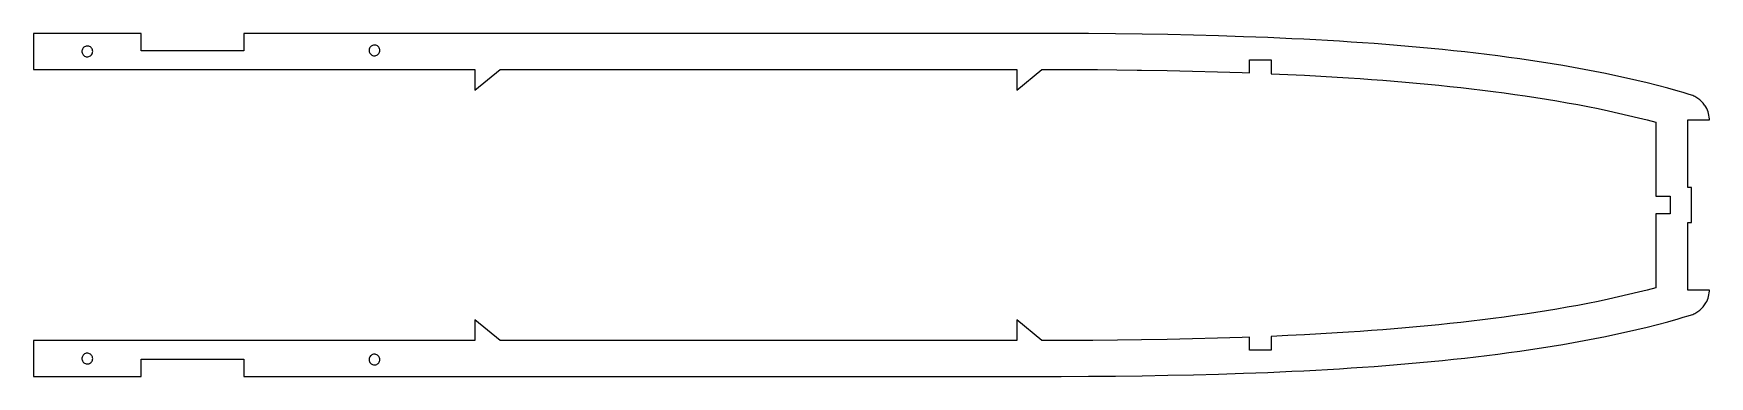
# Model space of a CAD drawing. Header units: millimetres. Extents: x 0 to 467, y 0 to 96.
import ezdxf

# ---------------------------------------------------------------- set-up
doc = ezdxf.new("R2010")
doc.units = ezdxf.units.MM

msp = doc.modelspace()

# ---------------------------------------------------------------- linework, layer by layer
for points in [[(322.98, 85.17), (329.93, 84.98), (336.78, 84.76), (338.85, 84.68), (338.85, 88.32), (344.85, 88.32), (344.85, 84.44), (349.51, 84.23), (354.12, 84.01), (358.7, 83.76), (363.24, 83.49), (366.45, 83.28), (369.65, 83.07), (372.83, 82.84), (375.99, 82.6), (379.14, 82.35), (382.27, 82.09), (385.38, 81.81), (388.48, 81.52), (391.56, 81.22), (394.63, 80.9), (397.68, 80.57), (400.72, 80.22), (403.74, 79.86), (406.74, 79.48), (409.74, 79.08), (412.72, 78.67), (415.68, 78.24), (418.63, 77.8), (421.56, 77.33), (424.48, 76.84), (427.38, 76.34), (430.27, 75.81), (433.14, 75.26), (436, 74.69), (438.84, 74.09), (441.66, 73.47), (444.47, 72.82), (447.25, 72.15), (449.63, 71.54), (452, 70.92), (452, 50.32), (456, 50.32), (456, 45.32), (452, 45.32), (452, 24.73), (449.63, 24.1), (447.25, 23.5), (444.47, 22.82), (441.66, 22.17), (438.84, 21.55), (436, 20.96), (433.14, 20.38), (430.27, 19.83), (427.38, 19.31), (424.48, 18.8), (421.56, 18.31), (418.63, 17.85), (415.68, 17.4), (412.72, 16.97), (409.74, 16.56), (406.74, 16.17), (403.74, 15.79), (400.72, 15.42), (397.68, 15.08), (394.63, 14.75), (391.56, 14.43), (388.48, 14.12), (385.38, 13.83), (382.27, 13.56), (379.14, 13.29), (375.99, 13.04), (372.83, 12.8), (369.65, 12.58), (366.45, 12.36), (363.24, 12.15), (358.7, 11.89), (354.12, 11.64), (349.51, 11.41), (344.85, 11.2), (344.85, 7.32), (338.85, 7.32), (338.85, 10.97), (336.78, 10.89), (329.93, 10.67), (322.98, 10.48), (315.92, 10.32), (308.72, 10.2), (302, 10.12), (295.14, 10.06), (288.15, 10.02), (281, 10), (274, 15.82), (274, 10), (130, 10), (123, 15.82), (123, 10), (0, 10), (0, 0), (30, 0), (30, 4.82), (58.61, 4.82), (58.61, 0), (278.44, 0), (286.3, 0.01), (293.98, 0.05), (301.5, 0.11), (308.87, 0.2), (316.11, 0.33), (323.23, 0.48), (330.23, 0.67), (337.13, 0.89), (340.55, 1.02), (343.94, 1.15), (347.31, 1.3), (350.66, 1.45), (353.99, 1.62), (357.29, 1.79), (360.58, 1.98), (363.86, 2.17), (367.11, 2.38), (370.35, 2.6), (373.57, 2.83), (376.77, 3.07), (379.96, 3.33), (383.13, 3.6), (386.29, 3.88), (389.44, 4.17), (392.57, 4.48), (395.68, 4.8), (398.79, 5.14), (401.88, 5.49), (404.96, 5.86), (408.02, 6.25), (411.07, 6.65), (414.12, 7.07), (417.15, 7.51), (420.16, 7.97), (423.17, 8.44), (426.16, 8.94), (429.14, 9.46), (432.11, 10), (435.07, 10.57), (438.01, 11.16), (440.94, 11.78), (443.86, 12.42), (446.77, 13.09), (449.66, 13.79), (452.53, 14.52), (455.39, 15.29), (458.24, 16.08), (459.65, 16.5), (461.07, 16.92), (462, 17.2), (462.31, 17.32), (462.61, 17.45), (462.91, 17.6), (463.2, 17.75), (463.48, 17.92), (463.75, 18.1), (464.02, 18.3), (464.28, 18.5), (464.53, 18.72), (464.77, 18.94), (465, 19.18), (465.22, 19.43), (465.43, 19.68), (465.62, 19.95), (465.81, 20.22), (465.98, 20.5), (466.21, 20.93), (466.42, 21.38), (466.59, 21.85), (466.74, 22.32), (466.85, 22.8), (466.93, 23.29), (466.98, 23.78), (466.99, 24.05), (461, 24.05), (461, 42.95), (462, 42.95), (462, 52.7), (461, 52.7), (461, 71.59), (466.99, 71.59), (466.98, 71.86), (466.93, 72.36), (466.85, 72.84), (466.74, 73.33), (466.59, 73.8), (466.42, 74.26), (466.21, 74.71), (465.98, 75.15), (465.81, 75.43), (465.62, 75.7), (465.43, 75.96), (465.22, 76.22), (465, 76.46), (464.77, 76.7), (464.53, 76.93), (464.28, 77.14), (464.02, 77.35), (463.75, 77.54), (463.48, 77.72), (463.2, 77.89), (462.91, 78.05), (462.61, 78.19), (462.31, 78.32), (462, 78.44), (461.07, 78.73), (459.65, 79.15), (458.24, 79.56), (455.39, 80.36), (452.53, 81.12), (449.66, 81.85), (446.77, 82.55), (443.86, 83.22), (440.94, 83.87), (438.01, 84.48), (435.07, 85.07), (432.11, 85.64), (429.14, 86.18), (426.16, 86.7), (423.17, 87.2), (420.16, 87.68), (417.15, 88.14), (414.12, 88.57), (411.07, 88.99), (408.02, 89.4), (404.96, 89.78), (401.88, 90.15), (398.79, 90.5), (395.68, 90.84), (392.57, 91.17), (389.44, 91.47), (386.29, 91.77), (383.13, 92.05), (379.96, 92.32), (376.77, 92.57), (373.57, 92.81), (370.35, 93.04), (367.11, 93.26), (363.86, 93.47), (360.58, 93.67), (357.29, 93.85), (353.99, 94.03), (350.66, 94.19), (347.31, 94.35), (343.94, 94.49), (340.55, 94.63), (337.13, 94.75), (330.23, 94.97), (323.23, 95.16), (316.11, 95.32), (308.87, 95.44), (301.5, 95.53), (293.98, 95.6), (286.3, 95.63), (278.44, 95.64), (58.61, 95.64), (58.61, 90.82), (30, 90.82), (30, 95.64), (0, 95.64), (0, 85.64), (123, 85.64), (123, 79.82), (130, 85.64), (274, 85.64), (274, 79.82), (281, 85.64), (286.08, 85.63), (291.21, 85.61), (296.51, 85.58), (301.89, 85.53), (307.48, 85.46), (308.72, 85.44), (315.92, 85.32)], [(16.5, 90.64), (16.48, 90.89), (16.42, 91.12), (16.33, 91.34), (16.2, 91.55), (16.04, 91.73), (15.85, 91.88), (15.64, 92), (15.42, 92.09), (15.18, 92.13), (14.94, 92.14), (14.7, 92.11), (14.47, 92.05), (14.25, 91.94), (14.05, 91.81), (13.88, 91.64), (13.73, 91.45), (13.62, 91.23), (13.54, 91), (13.5, 90.77), (13.5, 90.52), (13.54, 90.29), (13.62, 90.06), (13.73, 89.84), (13.88, 89.65), (14.05, 89.48), (14.25, 89.35), (14.47, 89.24), (14.7, 89.17), (14.94, 89.15), (15.18, 89.16), (15.42, 89.2), (15.64, 89.29), (15.85, 89.41), (16.04, 89.56), (16.2, 89.74), (16.33, 89.95), (16.42, 90.17), (16.48, 90.4)], [(96.5, 90.92), (96.48, 91.16), (96.42, 91.4), (96.33, 91.62), (96.2, 91.82), (96.04, 92), (95.85, 92.16), (95.64, 92.28), (95.42, 92.36), (95.18, 92.41), (94.94, 92.42), (94.7, 92.39), (94.47, 92.32), (94.25, 92.22), (94.05, 92.08), (93.88, 91.92), (93.73, 91.72), (93.62, 91.51), (93.54, 91.28), (93.5, 91.04), (93.5, 90.8), (93.54, 90.56), (93.62, 90.33), (93.73, 90.12), (93.88, 89.93), (94.05, 89.76), (94.25, 89.62), (94.47, 89.52), (94.7, 89.45), (94.94, 89.42), (95.18, 89.43), (95.42, 89.48), (95.64, 89.57), (95.85, 89.69), (96.04, 89.84), (96.2, 90.02), (96.33, 90.22), (96.42, 90.45), (96.48, 90.68)], [(16.5, 5), (16.48, 5.24), (16.42, 5.48), (16.33, 5.7), (16.2, 5.9), (16.04, 6.08), (15.85, 6.23), (15.64, 6.36), (15.42, 6.44), (15.18, 6.49), (14.94, 6.5), (14.7, 6.47), (14.47, 6.4), (14.25, 6.3), (14.05, 6.16), (13.88, 5.99), (13.73, 5.8), (13.62, 5.59), (13.54, 5.36), (13.5, 5.12), (13.5, 4.88), (13.54, 4.64), (13.62, 4.41), (13.73, 4.2), (13.88, 4.01), (14.05, 3.84), (14.25, 3.7), (14.47, 3.6), (14.7, 3.53), (14.94, 3.5), (15.18, 3.51), (15.42, 3.56), (15.64, 3.64), (15.85, 3.77), (16.04, 3.92), (16.2, 4.1), (16.33, 4.3), (16.42, 4.52), (16.48, 4.76)], [(96.5, 4.72), (96.48, 4.96), (96.42, 5.2), (96.33, 5.42), (96.2, 5.62), (96.04, 5.8), (95.85, 5.96), (95.64, 6.08), (95.42, 6.16), (95.18, 6.21), (94.94, 6.22), (94.7, 6.19), (94.47, 6.13), (94.25, 6.02), (94.05, 5.88), (93.88, 5.72), (93.73, 5.52), (93.62, 5.31), (93.54, 5.08), (93.5, 4.84), (93.5, 4.6), (93.54, 4.36), (93.62, 4.14), (93.73, 3.92), (93.88, 3.73), (94.05, 3.56), (94.25, 3.42), (94.47, 3.32), (94.7, 3.25), (94.94, 3.22), (95.18, 3.23), (95.42, 3.28), (95.64, 3.37), (95.85, 3.49), (96.04, 3.64), (96.2, 3.82), (96.33, 4.03), (96.42, 4.25), (96.48, 4.48)]]:
    msp.add_lwpolyline(points, close=True)

doc.saveas('drawing.dxf')
